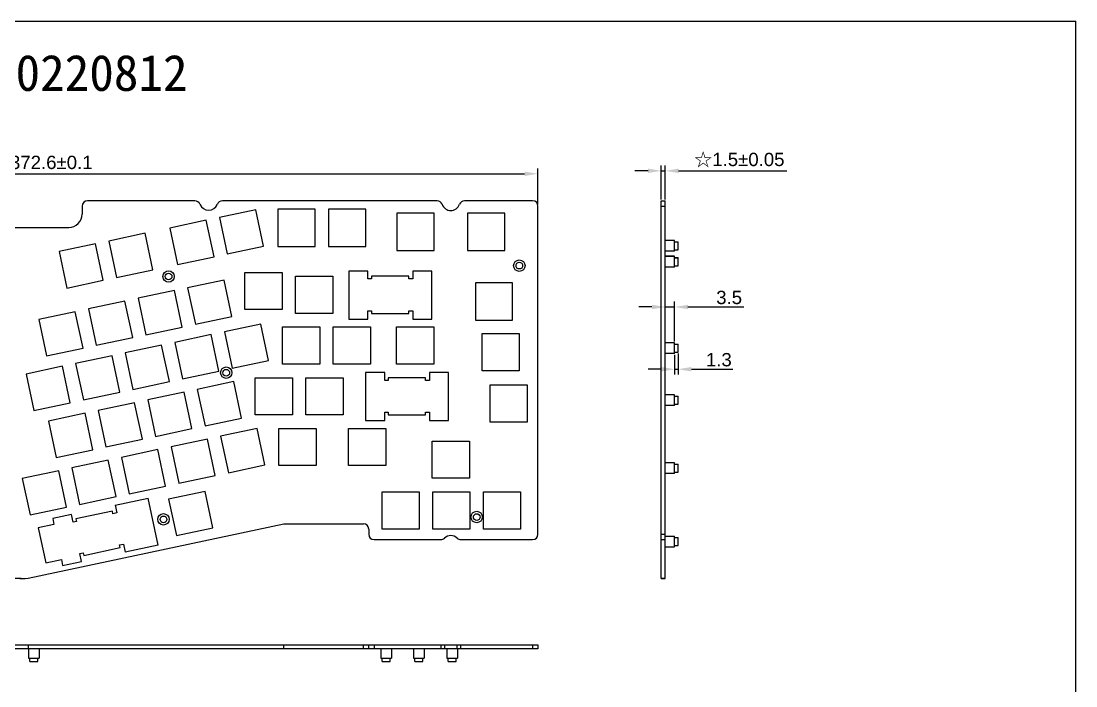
# Model space of a CAD drawing. Header units: millimetres. Extents: x 10619 to 11332, y 86 to 1699.
# Drawn here: x 10935.2 to 11331.6, y 1449.4 to 1699.1 of the extents above; entities that cross this region are included whole.
import ezdxf

# ---------------------------------------------------------------- set-up
doc = ezdxf.new("R2010")
doc.units = ezdxf.units.MM
doc.styles.add('STYLE1', font='')
doc.styles.add('标注', font='arial.ttf')
doc.styles.get('STYLE1').set_extended_font_data('SimSun')
doc.dimstyles.new('ISO-25', dxfattribs={"dimtxt": 5, "dimasz": 5, "dimexe": 2, "dimexo": 0.5, "dimgap": 1, "dimtad": 1, "dimdec": 3, "dimdsep": 46, "dimtxsty": '标注', "dimcen": 2.5, "dimadec": 0, "dimazin": 0, "dimtfac": 1, "dimtdec": 3, "dimtmove": 0, "dimatfit": 3, "dimfxl": 1, "dimarcsym": 0})

# ---------------------------------------------------------------- blocks, each defined once
blk = doc.blocks.new('*D6')
at = {"color": 0, "lineweight": -2}
for p, q in [((11170.78, 1642.89), (11165.78, 1642.89)), ((11175.78, 1632.14), (11175.78, 1644.89)), ((11175.78, 1642.89), (11177.28, 1642.89)), ((11177.28, 1632.14), (11177.28, 1644.89)), ((11182.28, 1642.89), (11222.9, 1642.89))]:
    blk.add_line(p, q, dxfattribs=at)
at = {"color": 0}
for points in [[(11170.78, 1643.72), (11170.78, 1642.06), (11175.78, 1642.89)], [(11182.28, 1643.72), (11182.28, 1642.06), (11177.28, 1642.89)]]:
    blk.add_solid(points, dxfattribs=at)
at = {"layer": 'Defpoints', "color": 0}
for p in [(11177.28, 1642.89), (11175.78, 1631.64), (11177.28, 1631.64)]:
    blk.add_point(p, dxfattribs=at)
at = {"color": 0, "insert": (11205.09, 1646.94), "char_height": 5, "attachment_point": 5, "style": '标注'}
blk.add_mtext('{\\fSimSun|b0|i0|c134|p2;☆}1.5{\\fArial|b0|i0|c134|p34;%%P}0.05', dxfattribs=at)
blk = doc.blocks.new('*D7')
at = {"color": 0, "lineweight": -2}
for p, q in [((11177.28, 1578.79), (11177.28, 1593.73)), ((11180.78, 1578.79), (11180.78, 1593.73)), ((11172.28, 1591.73), (11167.28, 1591.73)), ((11177.28, 1591.73), (11180.78, 1591.73)), ((11185.78, 1591.73), (11206.83, 1591.73))]:
    blk.add_line(p, q, dxfattribs=at)
at = {"color": 0}
for points in [[(11172.28, 1592.56), (11172.28, 1590.89), (11177.28, 1591.73)], [(11185.78, 1592.56), (11185.78, 1590.89), (11180.78, 1591.73)]]:
    blk.add_solid(points, dxfattribs=at)
at = {"layer": 'Defpoints', "color": 0}
for p in [(11177.28, 1591.73), (11177.28, 1578.29), (11180.78, 1578.29)]:
    blk.add_point(p, dxfattribs=at)
at = {"color": 0, "insert": (11201.26, 1595.28), "char_height": 5, "attachment_point": 5, "style": '标注'}
blk.add_mtext('3.5', dxfattribs=at)
blk = doc.blocks.new('*D8')
at = {"color": 0, "lineweight": -2}
for p, q in [((11180.78, 1573.79), (11180.78, 1566.34)), ((11182.08, 1574.29), (11182.08, 1566.34)), ((11175.78, 1568.34), (11170.78, 1568.34)), ((11180.78, 1568.34), (11182.08, 1568.34)), ((11187.08, 1568.34), (11202.71, 1568.34))]:
    blk.add_line(p, q, dxfattribs=at)
at = {"color": 0}
for points in [[(11175.78, 1569.18), (11175.78, 1567.51), (11180.78, 1568.34)], [(11187.08, 1569.18), (11187.08, 1567.51), (11182.08, 1568.34)]]:
    blk.add_solid(points, dxfattribs=at)
at = {"layer": 'Defpoints', "color": 0}
for p in [(11180.78, 1574.29), (11182.08, 1574.79), (11182.08, 1568.34)]:
    blk.add_point(p, dxfattribs=at)
at = {"color": 0, "insert": (11197.4, 1571.9), "char_height": 5, "attachment_point": 5, "style": '标注'}
blk.add_mtext('1.3', dxfattribs=at)
blk = doc.blocks.new('*D9')
at = {"color": 0, "lineweight": -2}
for p, q in [((10756.83, 1630.14), (10756.83, 1643.79)), ((10761.83, 1641.79), (11124.43, 1641.79)), ((11129.43, 1630.19), (11129.43, 1643.79))]:
    blk.add_line(p, q, dxfattribs=at)
at = {"color": 0}
for points in [[(10761.83, 1642.62), (10761.83, 1640.95), (10756.83, 1641.79)], [(11124.43, 1642.62), (11124.43, 1640.95), (11129.43, 1641.79)]]:
    blk.add_solid(points, dxfattribs=at)
at = {"layer": 'Defpoints', "color": 0}
for p in [(11129.43, 1641.79), (10756.83, 1629.64), (11129.43, 1629.69)]:
    blk.add_point(p, dxfattribs=at)
at = {"color": 0, "insert": (10943.13, 1645.83), "char_height": 5, "attachment_point": 5, "style": '标注'}
blk.add_mtext('{\\fSimSun|b0|i0|c134|p2;☆}372.6{\\fArial|b0|i0|c134|p34;%%P}0.1', dxfattribs=at)
blk = doc.blocks.new('*D17')
at = {"color": 0, "lineweight": -2}
for p, q in [((10758.33, 1631.64), (10716.35, 1631.64)), ((10718.35, 1494.66), (10718.35, 1626.64)), ((10935.24, 1489.66), (10716.35, 1489.66))]:
    blk.add_line(p, q, dxfattribs=at)
at = {"color": 0}
for points in [[(10717.52, 1626.64), (10719.18, 1626.64), (10718.35, 1631.64)], [(10717.52, 1494.66), (10719.18, 1494.66), (10718.35, 1489.66)]]:
    blk.add_solid(points, dxfattribs=at)
at = {"layer": 'Defpoints', "color": 0}
for p in [(10718.35, 1631.64), (10758.83, 1631.64), (10935.74, 1489.66)]:
    blk.add_point(p, dxfattribs=at)
at = {"color": 0, "insert": (10714.3, 1560.65), "char_height": 5, "attachment_point": 5, "rotation": 90, "style": '标注'}
blk.add_mtext('\\A1;☆142±0.1', dxfattribs=at)

msp = doc.modelspace()

# ---------------------------------------------------------------- linework, layer by layer
at = {"color": 7, "linetype": 'Continuous'}
for p, q in [((10618.802, 1699.1393), (11331.5777, 1699.1393)), ((11331.5777, 1195.105), (11331.5777, 1699.1393)), ((10958.1264, 1629.6359), (10958.1264, 1626.6359)), ((11000.5348, 1631.6359), (10960.1264, 1631.6359)), ((11091.5039, 1631.6359), (11010.8281, 1631.6359)), ((11127.4264, 1631.6359), (11101.8537, 1631.6359)), ((11129.4264, 1506.3159), (11129.4264, 1629.6359)), ((11175.7766, 1489.661), (11175.7803, 1631.6359)), ((11175.7803, 1631.6359), (11177.2803, 1631.6359)), ((11175.7803, 1629.6359), (11177.2803, 1629.6359)), ((11177.2766, 1489.661), (11177.2803, 1631.6359)), ((11023.4099, 1628.2822), (11009.7164, 1625.3689)), ((11009.7164, 1625.3689), (11012.6297, 1611.6754)), ((11026.3232, 1614.5887), (11023.4099, 1628.2822)), ((11045.6771, 1628.4809), (11031.6771, 1628.4809)), ((11031.6771, 1628.4809), (11031.6771, 1614.4809)), ((11045.6771, 1614.4809), (11045.6771, 1628.4809)), ((11064.7271, 1628.4809), (11050.7271, 1628.4809)), ((11050.7271, 1628.4809), (11050.7271, 1614.4809)), ((11064.7271, 1614.4809), (11064.7271, 1628.4809)), ((11090.3761, 1626.9359), (11076.3761, 1626.9359)), ((11076.3761, 1626.9359), (11076.3761, 1612.9359)), ((11090.3761, 1612.9359), (11090.3761, 1626.9359)), ((11116.9211, 1626.9359), (11102.9211, 1626.9359)), ((11102.9211, 1626.9359), (11102.9211, 1612.9359)), ((11116.9211, 1612.9359), (11116.9211, 1626.9359)), ((10918.1264, 1621.6359), (10953.1264, 1621.6359)), ((11004.7769, 1624.3181), (10991.0834, 1621.4048)), ((10991.0834, 1621.4048), (10993.9967, 1607.7113)), ((11007.6902, 1610.6245), (11004.7769, 1624.3181)), ((10981.8158, 1619.4331), (10968.1223, 1616.5198)), ((10984.7291, 1605.7396), (10981.8158, 1619.4331)), ((10963.1828, 1615.4689), (10949.4893, 1612.5556)), ((10966.0961, 1601.7754), (10963.1828, 1615.4689)), ((10968.1223, 1616.5198), (10971.0356, 1602.8263)), ((11012.6297, 1611.6754), (11026.3232, 1614.5887)), ((11031.6771, 1614.4809), (11045.6771, 1614.4809)), ((11050.7271, 1614.4809), (11064.7271, 1614.4809)), ((11180.78, 1616.7087), (11177.28, 1616.7088)), ((11180.7798, 1612.7088), (11180.78, 1616.7087)), ((11180.7799, 1616.2087), (11182.0799, 1616.2087)), ((11182.0799, 1613.2087), (11182.0799, 1616.2087)), ((10949.4893, 1612.5556), (10952.4026, 1598.8621)), ((10993.9967, 1607.7113), (11007.6902, 1610.6245)), ((11076.3761, 1612.9359), (11090.3761, 1612.9359)), ((11102.9211, 1612.9359), (11116.9211, 1612.9359)), ((11180.7798, 1612.7087), (11177.2798, 1612.7088)), ((11180.7798, 1610.8505), (11177.2798, 1610.8506)), ((11180.7798, 1610.7196), (11177.2798, 1610.7196)), ((11180.7797, 1606.7196), (11180.7798, 1610.8504)), ((11180.7798, 1610.3505), (11182.0798, 1610.3504)), ((11180.7798, 1610.2196), (11182.0798, 1610.2195)), ((11180.7799, 1613.2087), (11182.0799, 1613.2087)), ((11182.0797, 1607.2196), (11182.0798, 1610.2195)), ((11182.0798, 1610.2342), (11182.0798, 1610.3504)), ((10971.0356, 1602.8263), (10984.7291, 1605.7396)), ((11180.7797, 1606.7196), (11177.2797, 1606.7196)), ((11180.7797, 1607.2196), (11182.0797, 1607.2195)), ((10952.4026, 1598.8621), (10966.0961, 1601.7754)), ((11011.4765, 1601.8595), (10997.783, 1598.9462)), ((11014.3898, 1588.1659), (11011.4765, 1601.8595)), ((11019.2764, 1604.7359), (11033.2764, 1604.7359)), ((11019.2764, 1590.7359), (11019.2764, 1604.7359)), ((11033.2764, 1604.7359), (11033.2764, 1590.7359)), ((11038.3264, 1603.2659), (11052.3264, 1603.2659)), ((11038.3264, 1589.2659), (11038.3264, 1603.2659)), ((11052.3264, 1603.2659), (11052.3264, 1589.2659)), ((11065.5542, 1605.2073), (11058.3542, 1605.2073)), ((11058.3542, 1605.2073), (11058.3542, 1587.2073)), ((11065.5542, 1602.2659), (11065.5542, 1605.2073)), ((11066.8764, 1602.2659), (11065.5542, 1602.2659)), ((11080.8764, 1603.2659), (11066.8764, 1603.2659)), ((11066.8764, 1603.2659), (11066.8764, 1602.2659)), ((11080.8764, 1602.2659), (11080.8764, 1603.2659)), ((11082.3542, 1602.2659), (11080.8764, 1602.2659)), ((11089.5542, 1605.2073), (11082.3542, 1605.2073)), ((11082.3542, 1605.2073), (11082.3542, 1602.2659)), ((11089.5542, 1587.2073), (11089.5542, 1605.2073)), ((10992.8435, 1597.8953), (10979.15, 1594.982)), ((10995.7568, 1584.2018), (10992.8435, 1597.8953)), ((10997.783, 1598.9462), (11000.6963, 1585.2527)), ((11119.9211, 1600.8159), (11105.9211, 1600.8159)), ((11105.9211, 1600.8159), (11105.9211, 1586.8159)), ((11119.9211, 1586.8159), (11119.9211, 1600.8159)), ((10974.2106, 1593.9312), (10960.517, 1591.0179)), ((10977.1239, 1580.2376), (10974.2106, 1593.9312)), ((10979.15, 1594.982), (10982.0633, 1581.2885)), ((10955.5776, 1589.967), (10941.8841, 1587.0537)), ((10958.4909, 1576.2735), (10955.5776, 1589.967)), ((10960.517, 1591.0179), (10963.4303, 1577.3243)), ((11033.2764, 1590.7359), (11019.2764, 1590.7359)), ((11065.5542, 1590.2659), (11066.8764, 1590.2659)), ((11065.5542, 1587.2073), (11065.5542, 1590.2659)), ((11066.8764, 1590.2659), (11066.8764, 1589.2659)), ((11080.8764, 1590.2659), (11082.3542, 1590.2659)), ((11080.8764, 1589.2659), (11080.8764, 1590.2659)), ((11082.3542, 1590.2659), (11082.3542, 1587.2073)), ((10941.8841, 1587.0537), (10944.7974, 1573.3602)), ((11000.6963, 1585.2527), (11014.3898, 1588.1659)), ((11052.3264, 1589.2659), (11038.3264, 1589.2659)), ((11058.3542, 1587.2073), (11065.5542, 1587.2073)), ((11066.8764, 1589.2659), (11080.8764, 1589.2659)), ((11082.3542, 1587.2073), (11089.5542, 1587.2073)), ((11105.9211, 1586.8159), (11119.9211, 1586.8159)), ((10982.0633, 1581.2885), (10995.7568, 1584.2018)), ((11025.2707, 1585.3178), (11011.5772, 1582.4045)), ((11011.5772, 1582.4045), (11014.4904, 1568.711)), ((11028.184, 1571.6243), (11025.2707, 1585.3178)), ((11033.4764, 1584.2159), (11047.4764, 1584.2159)), ((11033.4764, 1570.2159), (11033.4764, 1584.2159)), ((11047.4764, 1584.2159), (11047.4764, 1570.2159)), ((11052.5264, 1584.2159), (11066.5264, 1584.2159)), ((11052.5264, 1570.2159), (11052.5264, 1584.2159)), ((11066.5264, 1584.2159), (11066.5264, 1570.2159)), ((11076.3264, 1584.2159), (11090.3264, 1584.2159)), ((11076.3264, 1570.2159), (11076.3264, 1584.2159)), ((11090.3264, 1584.2159), (11090.3264, 1570.2159)), ((11108.4264, 1581.7659), (11122.4264, 1581.7659)), ((11108.4264, 1567.7659), (11108.4264, 1581.7659)), ((11122.4264, 1581.7659), (11122.4264, 1567.7659)), ((10963.4303, 1577.3243), (10977.1239, 1580.2376)), ((11006.6377, 1581.3537), (10992.9442, 1578.4404)), ((10992.9442, 1578.4404), (10995.8575, 1564.7468)), ((11009.551, 1567.6601), (11006.6377, 1581.3537)), ((11180.7789, 1578.2858), (11177.2789, 1578.2859)), ((11180.7788, 1574.2858), (11180.7789, 1578.2858)), ((11180.7789, 1577.7858), (11182.0789, 1577.7858)), ((11182.0788, 1574.7858), (11182.0789, 1577.7857)), ((10944.7974, 1573.3602), (10958.4909, 1576.2735)), ((10988.0047, 1577.3895), (10974.3112, 1574.4762)), ((10974.3112, 1574.4762), (10977.2245, 1560.7827)), ((10990.918, 1563.696), (10988.0047, 1577.3895)), ((11180.7788, 1574.2858), (11177.2788, 1574.2859)), ((11180.7788, 1574.7858), (11182.0788, 1574.7858)), ((10969.3717, 1573.4253), (10955.6782, 1570.512)), ((10955.6782, 1570.512), (10958.5915, 1556.8185)), ((10972.285, 1559.7318), (10969.3717, 1573.4253)), ((11014.4904, 1568.711), (11028.184, 1571.6243)), ((11047.4764, 1570.2159), (11033.4764, 1570.2159)), ((11066.5264, 1570.2159), (11052.5264, 1570.2159)), ((11090.3264, 1570.2159), (11076.3264, 1570.2159)), ((10950.7388, 1569.4612), (10937.0452, 1566.5479)), ((10937.0452, 1566.5479), (10939.9585, 1552.8544)), ((10953.6521, 1555.7676), (10950.7388, 1569.4612)), ((10995.8575, 1564.7468), (11009.551, 1567.6601)), ((11071.8342, 1567.1073), (11064.6342, 1567.1073)), ((11064.6342, 1567.1073), (11064.6342, 1549.1073)), ((11071.8342, 1564.1659), (11071.8342, 1567.1073)), ((11095.8342, 1567.1073), (11088.6342, 1567.1073)), ((11088.6342, 1567.1073), (11088.6342, 1564.1659)), ((11095.8342, 1549.1073), (11095.8342, 1567.1073)), ((11122.4264, 1567.7659), (11108.4264, 1567.7659)), ((10977.2245, 1560.7827), (10990.918, 1563.696)), ((11015.1109, 1563.68), (11001.4174, 1560.7667)), ((11018.0242, 1549.9865), (11015.1109, 1563.68)), ((11023.1764, 1565.1659), (11037.1764, 1565.1659)), ((11023.1764, 1551.1659), (11023.1764, 1565.1659)), ((11037.1764, 1565.1659), (11037.1764, 1551.1659)), ((11042.2264, 1565.1659), (11056.2264, 1565.1659)), ((11042.2264, 1551.1659), (11042.2264, 1565.1659)), ((11056.2264, 1565.1659), (11056.2264, 1551.1659)), ((11073.1564, 1564.1659), (11071.8342, 1564.1659)), ((11087.1564, 1565.1659), (11073.1564, 1565.1659)), ((11073.1564, 1565.1659), (11073.1564, 1564.1659)), ((11087.1564, 1564.1659), (11087.1564, 1565.1659)), ((11088.6342, 1564.1659), (11087.1564, 1564.1659)), ((11111.4264, 1562.5159), (11125.4264, 1562.5159)), ((11111.4264, 1548.5159), (11111.4264, 1562.5159)), ((11125.4264, 1562.5159), (11125.4264, 1548.5159)), ((10958.5915, 1556.8185), (10972.285, 1559.7318)), ((10996.478, 1559.7158), (10982.7844, 1556.8025)), ((10999.3913, 1546.0223), (10996.478, 1559.7158)), ((11001.4174, 1560.7667), (11004.3307, 1547.0732)), ((11180.7784, 1558.7435), (11177.2784, 1558.7436)), ((11180.7783, 1554.7435), (11180.7784, 1558.7434)), ((11180.7784, 1558.2435), (11182.0784, 1558.2434)), ((11182.0783, 1555.2435), (11182.0784, 1558.2434)), ((10939.9585, 1552.8544), (10953.6521, 1555.7676)), ((10977.845, 1555.7517), (10964.1515, 1552.8384)), ((10980.7583, 1542.0581), (10977.845, 1555.7517)), ((10982.7844, 1556.8025), (10985.6977, 1543.109)), ((11180.7783, 1554.7435), (11177.2783, 1554.7436)), ((11180.7783, 1555.2435), (11182.0783, 1555.2434)), ((10959.212, 1551.7875), (10945.5185, 1548.8742)), ((10962.1253, 1538.094), (10959.212, 1551.7875)), ((10964.1515, 1552.8384), (10967.0648, 1539.1448)), ((11004.3307, 1547.0732), (11018.0242, 1549.9865)), ((11037.1764, 1551.1659), (11023.1764, 1551.1659)), ((11056.2264, 1551.1659), (11042.2264, 1551.1659)), ((11071.8342, 1552.1659), (11073.1564, 1552.1659)), ((11071.8342, 1549.1073), (11071.8342, 1552.1659)), ((11073.1564, 1552.1659), (11073.1564, 1551.1659)), ((11073.1564, 1551.1659), (11087.1564, 1551.1659)), ((11087.1564, 1552.1659), (11088.6342, 1552.1659)), ((11087.1564, 1551.1659), (11087.1564, 1552.1659)), ((11088.6342, 1552.1659), (11088.6342, 1549.1073)), ((10945.5185, 1548.8742), (10948.4318, 1535.1807)), ((10985.6977, 1543.109), (10999.3913, 1546.0223)), ((11023.858, 1546.0646), (11010.1645, 1543.1513)), ((11026.7713, 1532.3711), (11023.858, 1546.0646)), ((11032.0763, 1546.1159), (11046.0763, 1546.1159)), ((11032.0763, 1532.1159), (11032.0763, 1546.1159)), ((11046.0763, 1546.1159), (11046.0763, 1532.1159)), ((11058.2714, 1546.1159), (11072.2714, 1546.1159)), ((11058.2714, 1532.1159), (11058.2714, 1546.1159)), ((11064.6342, 1549.1073), (11071.8342, 1549.1073)), ((11072.2714, 1546.1159), (11072.2714, 1532.1159)), ((11088.6342, 1549.1073), (11095.8342, 1549.1073)), ((11125.4264, 1548.5159), (11111.4264, 1548.5159)), ((10967.0648, 1539.1448), (10980.7583, 1542.0581)), ((11005.2251, 1542.1004), (10991.5315, 1539.1871)), ((11008.1384, 1528.4069), (11005.2251, 1542.1004)), ((11010.1645, 1543.1513), (11013.0778, 1529.4578)), ((10948.4318, 1535.1807), (10962.1253, 1538.094)), ((10986.5921, 1538.1363), (10972.8986, 1535.223)), ((10989.5054, 1524.4427), (10986.5921, 1538.1363)), ((10991.5315, 1539.1871), (10994.4448, 1525.4936)), ((11089.6763, 1541.3659), (11103.6763, 1541.3659)), ((11089.6763, 1527.3659), (11089.6763, 1541.3659)), ((11103.6763, 1541.3659), (11103.6763, 1527.3659)), ((10967.9591, 1534.1721), (10954.2656, 1531.2588)), ((10970.8724, 1520.4786), (10967.9591, 1534.1721)), ((10972.8986, 1535.223), (10975.8119, 1521.5294)), ((10949.3261, 1530.2079), (10935.6326, 1527.2946)), ((10952.2394, 1516.5144), (10949.3261, 1530.2079)), ((10954.2656, 1531.2588), (10957.1789, 1517.5653)), ((11013.0778, 1529.4578), (11026.7713, 1532.3711)), ((11046.0763, 1532.1159), (11032.0763, 1532.1159)), ((11072.2714, 1532.1159), (11058.2714, 1532.1159)), ((11180.7778, 1533.1858), (11177.2778, 1533.1859)), ((11180.7776, 1529.1858), (11180.7778, 1533.1858)), ((11180.7777, 1532.6858), (11182.0777, 1532.6858)), ((11182.0777, 1529.6858), (11182.0777, 1532.6857)), ((10935.6326, 1527.2946), (10938.5459, 1513.6011)), ((10994.4448, 1525.4936), (11008.1384, 1528.4069)), ((11103.6763, 1527.3659), (11089.6763, 1527.3659)), ((11180.7776, 1529.1858), (11177.2776, 1529.1859)), ((11180.7777, 1529.6858), (11182.0777, 1529.6858)), ((10975.8119, 1521.5294), (10989.5054, 1524.4427)), ((11004.338, 1522.4353), (10990.6445, 1519.522)), ((11007.2513, 1508.7418), (11004.338, 1522.4353)), ((11070.8263, 1522.3159), (11084.8263, 1522.3159)), ((11070.8263, 1508.3159), (11070.8263, 1522.3159)), ((11084.8263, 1522.3159), (11084.8263, 1508.3159)), ((11089.8763, 1522.3159), (11103.8763, 1522.3159)), ((11089.8763, 1508.3159), (11089.8763, 1522.3159)), ((11103.8763, 1522.3159), (11103.8763, 1508.3159)), ((11108.9263, 1522.3159), (11122.9263, 1522.3159)), ((11108.9263, 1508.3159), (11108.9263, 1522.3159)), ((11122.9263, 1522.3159), (11122.9263, 1508.3159)), ((10957.1789, 1517.5653), (10970.8724, 1520.4786)), ((10970.5414, 1517.23), (10982.9634, 1519.8727)), ((10986.709, 1502.2668), (10982.9634, 1519.8727)), ((10990.6445, 1519.522), (10993.5578, 1505.8285)), ((10938.5459, 1513.6011), (10952.2394, 1516.5144)), ((10969.4999, 1515.0235), (10955.8063, 1512.1102)), ((10969.7079, 1514.0454), (10969.4999, 1515.0235)), ((10971.1535, 1514.353), (10969.7079, 1514.0454)), ((10970.5414, 1517.23), (10971.1535, 1514.353)), ((10937.8154, 1489.8798), (11033.8725, 1510.3159)), ((10954.1091, 1513.734), (10947.0667, 1512.2358)), ((10947.0667, 1512.2358), (10947.535, 1510.035)), ((10954.7212, 1510.857), (10954.1091, 1513.734)), ((10956.0144, 1511.1321), (10954.7212, 1510.857)), ((10955.8063, 1512.1102), (10956.0144, 1511.1321)), ((11033.8725, 1510.3159), (11063.8263, 1510.3159)), ((10947.535, 1510.035), (10941.6663, 1508.7865)), ((10941.6663, 1508.7865), (10944.4755, 1495.582)), ((10993.5578, 1505.8285), (11007.2513, 1508.7418)), ((11065.8263, 1508.3159), (11065.8263, 1506.3159)), ((11084.8263, 1508.3159), (11070.8263, 1508.3159)), ((11103.8763, 1508.3159), (11089.8763, 1508.3159)), ((11122.9263, 1508.3159), (11108.9263, 1508.3159)), ((11175.777, 1506.3159), (11177.277, 1506.3159)), ((10972.2051, 1502.3081), (10973.6506, 1502.6156)), ((10972.4132, 1501.33), (10972.2051, 1502.3081)), ((10973.6506, 1502.6156), (10974.287, 1499.624)), ((11067.8263, 1504.3159), (11092.8713, 1504.3159)), ((11100.5015, 1504.3159), (11127.4264, 1504.3159)), ((11175.777, 1504.3159), (11177.277, 1504.3159)), ((11177.277, 1505.6616), (11180.777, 1505.6615)), ((11180.7769, 1501.6616), (11180.777, 1505.6615)), ((11180.777, 1505.1615), (11182.077, 1505.1615)), ((11182.0769, 1502.1615), (11182.077, 1505.1615)), ((10957.2183, 1499.1197), (10958.5115, 1499.3948)), ((10957.8548, 1496.1281), (10957.2183, 1499.1197)), ((10958.5115, 1499.3948), (10958.7196, 1498.4167)), ((10958.7196, 1498.4167), (10972.4132, 1501.33)), ((10986.709, 1502.2668), (10974.287, 1499.624)), ((11177.2769, 1501.6616), (11180.7769, 1501.6615)), ((11180.7769, 1502.1615), (11182.0769, 1502.1615)), ((10944.4755, 1495.582), (10950.3442, 1496.8305)), ((10950.3442, 1496.8305), (10950.8124, 1494.6298)), ((10950.8124, 1494.6298), (10957.8548, 1496.1281)), ((11175.7766, 1489.8798), (11177.2766, 1489.8798)), ((11175.7766, 1489.6609), (11177.2766, 1489.6609)), ((10756.8264, 1464.8513), (11129.4264, 1464.8514)), ((11129.4264, 1463.3514), (10756.8264, 1463.3513)), ((10937.8154, 1464.8519), (10937.8154, 1463.3519)), ((10938.0293, 1463.3486), (10938.0293, 1459.8486)), ((10942.0293, 1463.3486), (10942.0293, 1459.8486)), ((11033.8725, 1463.3513), (11033.8725, 1464.8513)), ((11063.8263, 1463.3513), (11063.8263, 1464.8513)), ((11065.8263, 1463.3514), (11065.8263, 1464.8514)), ((11067.8263, 1464.8515), (11067.8263, 1463.3515)), ((11070.3264, 1463.3496), (11070.3264, 1459.8496)), ((11074.3264, 1463.3496), (11074.3264, 1459.8496)), ((11082.6763, 1463.3508), (11082.6763, 1459.8508)), ((11086.6763, 1463.3508), (11086.6763, 1459.8508)), ((11092.8713, 1464.8515), (11092.8713, 1463.3515)), ((11094.2586, 1464.8515), (11094.2586, 1463.3515)), ((11095.2355, 1463.3487), (11095.2355, 1459.8487)), ((11099.1141, 1463.3515), (11099.1141, 1464.8515)), ((11099.2355, 1463.3487), (11099.2355, 1459.8487)), ((11100.5015, 1463.3515), (11100.5015, 1464.8515)), ((11127.4264, 1464.8515), (11127.4264, 1463.3515)), ((11129.4264, 1464.8514), (11129.4264, 1463.3514)), ((10938.0293, 1459.8486), (10942.0293, 1459.8486)), ((10938.5293, 1458.5486), (10938.5293, 1459.8486)), ((10941.5293, 1458.5486), (10941.5293, 1459.8486)), ((11070.3264, 1459.8496), (11074.3264, 1459.8496)), ((11070.8264, 1458.5496), (11070.8264, 1459.8496)), ((11073.8264, 1458.5496), (11073.8264, 1459.8496)), ((11082.6763, 1459.8508), (11086.6763, 1459.8508)), ((11083.1763, 1458.5508), (11083.1763, 1459.8508)), ((11086.1763, 1458.5508), (11086.1763, 1459.8508)), ((11095.2355, 1459.8487), (11099.2355, 1459.8487)), ((11095.7355, 1458.5487), (11095.7355, 1459.8487)), ((11098.7355, 1458.5487), (11098.7355, 1459.8487)), ((10938.5293, 1458.5486), (10941.5293, 1458.5486)), ((11070.8264, 1458.5496), (11073.8264, 1458.5496)), ((11083.1763, 1458.5508), (11086.1763, 1458.5508)), ((11095.7355, 1458.5487), (11098.7355, 1458.5487))]:
    msp.add_line(p, q, dxfattribs=at)
for centre, radius in [((11122.4264, 1607.2609), 2.15), ((10990.6291, 1603.198), 2.15), ((11122.4264, 1607.2609), 1.25), ((10990.6291, 1603.198), 1.25), ((11012.2996, 1567.0377), 2.15), ((11012.2996, 1567.0376), 1.25), ((11106.4013, 1512.8159), 2.15), ((10988.6777, 1511.947), 2.15), ((10988.6777, 1511.9469), 1.25), ((11106.4013, 1512.8159), 1.25)]:
    msp.add_circle(centre, radius, dxfattribs=at)
for centre, radius, start, end in [((10960.1264, 1629.6359), 2, 90, 180), ((11000.5348, 1629.6359), 2, 20.649404, 90), ((11005.6815, 1631.5755), 3.5, 200.649404, 339.350596), ((11010.8281, 1629.6359), 2, 90, 159.350596), ((11091.5039, 1629.6359), 2, 19.798428, 90), ((11096.6788, 1631.4989), 3.5, 199.798428, 340.201572), ((11101.8537, 1629.6359), 2, 90, 160.201572), ((11127.4264, 1629.6359), 2, 0, 90), ((10953.1264, 1626.6359), 5, 270, 0), ((11063.8263, 1508.3159), 2, 0, 90), ((11067.8263, 1506.3159), 2, 180, 270), ((11127.4264, 1506.3159), 2, 270, 0), ((11092.8713, 1506.3159), 2, 270, 313.920045), ((11096.6864, 1502.3542), 3.5, 46.079955, 133.920045), ((11100.5015, 1506.3159), 2, 226.079955, 270), ((10935.7344, 1499.6609), 10, 258.07, 282.010591)]:
    msp.add_arc(centre, radius, start, end, dxfattribs=at)

# ---------------------------------------------------------------- texts
at = {"insert": (10923.8756, 1686.5034), "char_height": 13.57668, "width": 161.451805, "attachment_point": 1, "style": 'STYLE1'}
msp.add_mtext('20220812', dxfattribs=at)

# ---------------------------------------------------------------- dimensions: what is measured, and where the dimension line sits
at = {"color": 7}
dim = msp.add_linear_dim(base=(11129.4255, 1641.7858), p1=(10756.8264, 1629.6359), p2=(11129.4255, 1629.6948), text='{\\fSimSun|b0|i0|c134|p2;☆}<>{\\fArial|b0|i0|c134|p34;%%P}0.1', dimstyle='ISO-25', override={"dimdec": 2}, dxfattribs=at)
dim.commit()
dim.dimension.update_dxf_attribs({"geometry": '*D9', "text_midpoint": (10943.1259, 1645.8305)})
dim = msp.add_linear_dim(base=(11177.2803, 1642.8914), p1=(11175.7803, 1631.6359), p2=(11177.2803, 1631.6359), text='{\\fSimSun|b0|i0|c134|p2;☆}<>{\\fArial|b0|i0|c134|p34;%%P}0.05', dimstyle='ISO-25', dxfattribs=at)
dim.commit()
dim.dimension.update_dxf_attribs({"geometry": '*D6', "text_midpoint": (11205.0896, 1646.9361)})
dim = msp.add_linear_dim(base=(10718.3493, 1631.6359), p1=(10935.7415, 1489.6609), p2=(10758.8264, 1631.6359), angle=90, dimstyle='ISO-25', override={"dimgap": 1, "dimdec": 1, "dimpost": '☆<>', "dimtol": 1, "dimlim": 0, "dimtp": 0.1, "dimtm": 0.1, "dimtfac": 1, "dimtdec": 3, "dimtolj": 1}, dxfattribs=at)
dim.commit()
dim.dimension.update_dxf_attribs({"geometry": '*D17', "text_midpoint": (10714.3046, 1560.6484)})
dim = msp.add_linear_dim(base=(11177.2803, 1591.7264), p1=(11180.7789, 1578.2858), p2=(11177.2803, 1578.2859), dimstyle='ISO-25', override={"dimdec": 1}, dxfattribs=at)
dim.commit()
dim.dimension.update_dxf_attribs({"geometry": '*D7', "text_midpoint": (11201.2609, 1591.7264), "dimtype": 160})
dim = msp.add_linear_dim(base=(11182.0788, 1568.3429), p1=(11180.7788, 1574.2858), p2=(11182.0788, 1574.7858), dimstyle='ISO-25', dxfattribs=at)
dim.commit()
dim.dimension.update_dxf_attribs({"geometry": '*D8', "text_midpoint": (11197.395, 1571.8975)})

doc.saveas('drawing.dxf')
